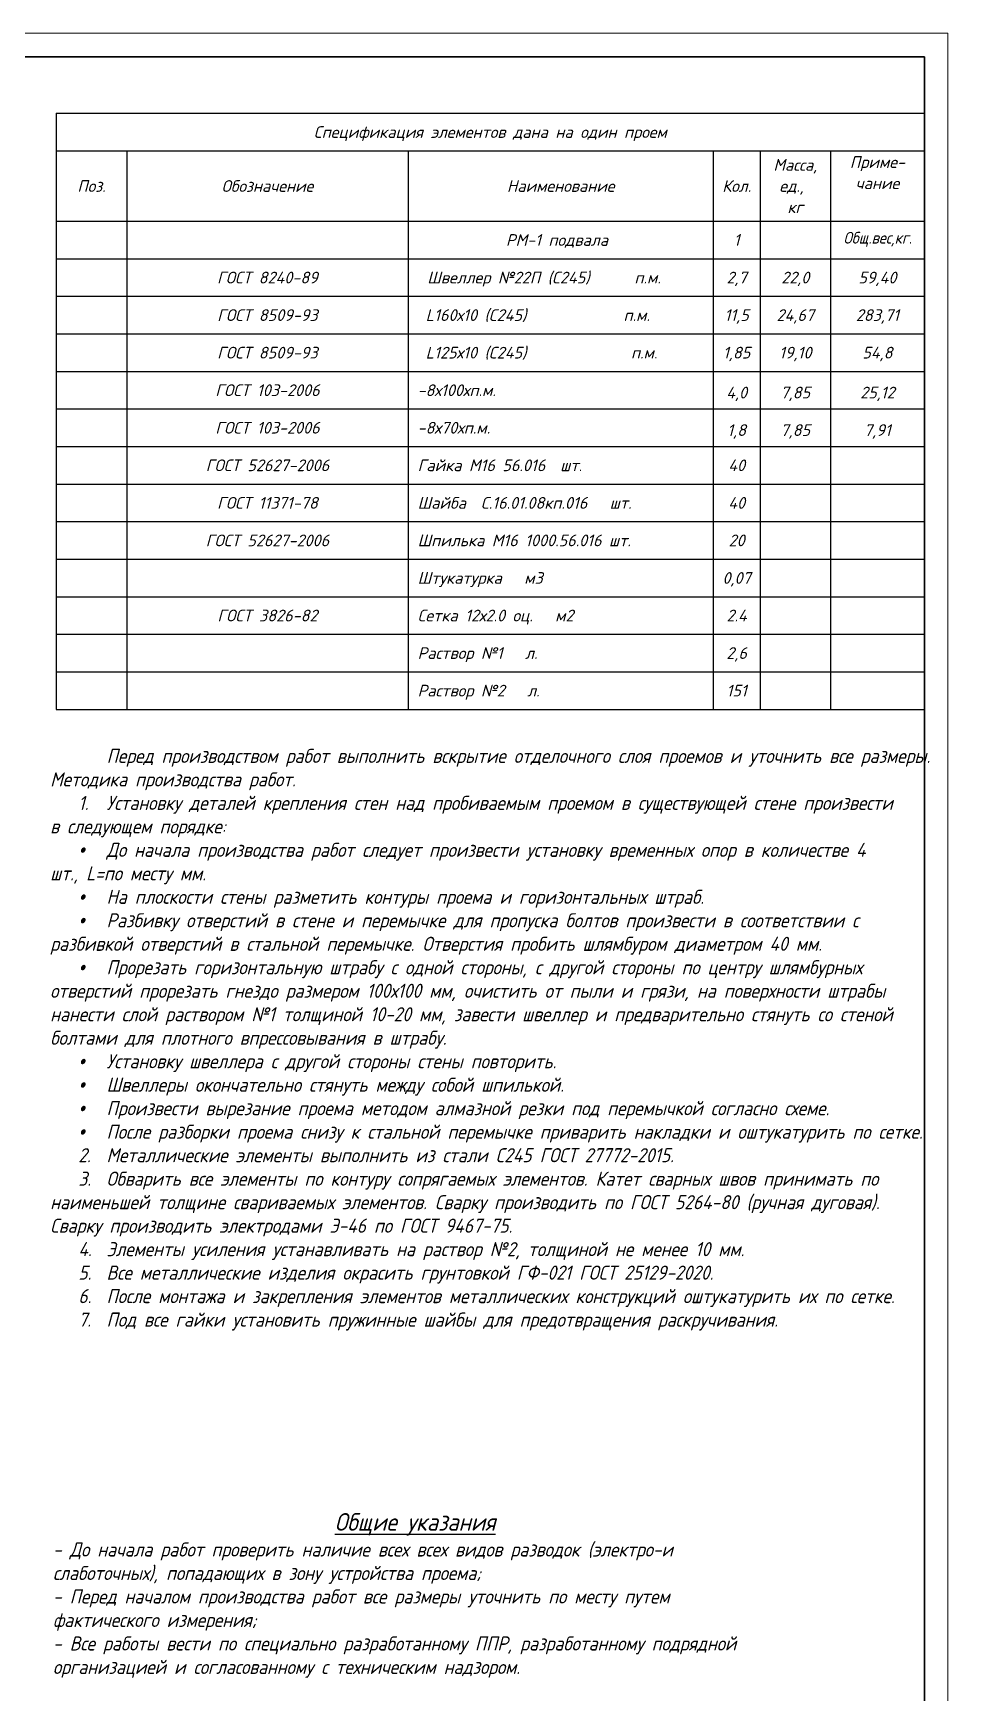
# Model space of a CAD drawing. Header units: millimetres. Extents: x 749182 to 2267578, y 70462 to 311449.
# Drawn here: x 2077928 to 2081824, y 224452 to 231519 of the extents above; entities that cross this region are included whole.
import ezdxf
from ezdxf.enums import TextEntityAlignment as Align

# ---------------------------------------------------------------- set-up
doc = ezdxf.new("R2010")
doc.units = ezdxf.units.MM
doc.layers.add('Текст', color=7, linetype='Continuous')
doc.styles.add('GOST', font='', dxfattribs={"width": 0.8, "oblique": 10})
doc.styles.add('GOST 2.304_new', font='isocpeur.ttf', dxfattribs={"width": 0.9, "oblique": 15})
doc.styles.add('М2', font='isocpeui.ttf')
doc.styles.get('GOST').set_extended_font_data('GOST type A')

# ---------------------------------------------------------------- blocks, each defined once
blk = doc.blocks.new('*U713')
at = {"color": 44, "lineweight": 20, "ltscale": 10}
for p, q in [((594, 420), (0, 420)), ((594, 0), (594, 420))]:
    blk.add_line(p, q, dxfattribs=at)
at = {"color": 137, "lineweight": 35, "ltscale": 10}
for p, q in [((589, 415), (20, 415)), ((589, 5), (589, 415))]:
    blk.add_line(p, q, dxfattribs=at)
at = {"color": 44, "lineweight": 13, "style": 'GOST', "oblique": 10, "width": 0.8}
for tag in ['ФОРМАТВЕРТ', 'ФОРМАТГОРИЗ']:
    blk.add_attdef(tag, (542.98, 1.6), '', height=2, dxfattribs=at)

msp = doc.modelspace()

# ---------------------------------------------------------------- linework, layer by layer
at = {"layer": 'Текст', "linetype": 'Continuous', "ltscale": 20}
for p, q in [((2078026.6249, 231177.5477), (2081724.3124, 231177.5477)), ((2078026.6249, 231177.5477), (2078026.6249, 228639.1352)), ((2081724.3124, 231177.5477), (2081724.3124, 228799.0352)), ((2078026.6249, 231017.6477), (2081724.3124, 231017.6477)), ((2078326.4374, 231017.6477), (2078326.4374, 228639.1352)), ((2079525.6874, 231017.6477), (2079525.6874, 228639.1352)), ((2080824.8749, 231017.6477), (2080824.8749, 228639.1352)), ((2081024.7499, 231017.6477), (2081024.7499, 228639.1352)), ((2081324.5624, 231017.6477), (2081324.5624, 228639.1352)), ((2078026.6249, 228799.0352), (2081724.3124, 228799.0352)), ((2078026.6249, 228799.0352), (2081724.3124, 228799.0352)), ((2078026.6249, 228639.1352), (2081724.3124, 228639.1352)), ((2078026.6249, 228639.1352), (2081724.3124, 228639.1352))]:
    msp.add_line(p, q, dxfattribs=at)
at = {"layer": 'Текст', "linetype": 'Continuous', "ltscale": 100}
for p, q in [((2078026.6249, 230717.8352), (2081724.3124, 230717.8352)), ((2078026.6249, 230557.9352), (2081724.3124, 230557.9352)), ((2078026.6249, 230398.0352), (2081724.3124, 230398.0352)), ((2078026.6249, 230238.1352), (2081724.3124, 230238.1352)), ((2078026.6249, 230078.2352), (2081724.3124, 230078.2352)), ((2078026.6249, 229918.3352), (2081724.3124, 229918.3352)), ((2078026.6249, 229918.3352), (2081724.3124, 229918.3352)), ((2078026.6249, 229758.4352), (2081724.3124, 229758.4352)), ((2078026.6249, 229598.5352), (2081724.3124, 229598.5352)), ((2078026.6249, 229438.6352), (2081724.3124, 229438.6352)), ((2078026.6249, 229278.7352), (2081724.3124, 229278.7352)), ((2078026.6249, 229118.8352), (2081724.3124, 229118.8352)), ((2078026.6249, 228958.9352), (2081724.3124, 228958.9352))]:
    msp.add_line(p, q, dxfattribs=at)

# ---------------------------------------------------------------- block references
at = {"xscale": 20, "yscale": 20, "zscale": 20}
msp.add_blockref('*U713', (2069944.3124, 223118.5483), dxfattribs=at)

# ---------------------------------------------------------------- texts
at = {"layer": 'Текст', "linetype": 'Continuous', "ltscale": 100, "style": 'М2'}
for s, height, p in [('Спецификация элементов дана на один проем', 49.96875, (2079875.4686, 231097.5977)), ('Масса,', 49.96875, (2081174.6561, 230957.6852)), ('Приме-', 49.96875, (2081524.4374, 230969.6995)), ('Поз.', 49.96875, (2078176.5311, 230867.7415)), ('Обозначение', 49.96875, (2078926.0624, 230867.7415)), ('Наименование', 49.96875, (2080175.2811, 230867.7415)), ('Кол.', 49.96875, (2080924.8124, 230867.7415)), ('чание', 49.96875, (2081524.4374, 230879.7558)), ('ед., ', 49.96875, (2081174.6561, 230867.7415)), ('кг', 49.96875, (2081174.6561, 230777.7977)), ('РМ-1 подвала ', 49.96875, (2080175.2811, 230637.8852)), ('1', 49.9688, (2080924.8124, 230638.1518)), ('ГОСТ 8240-89', 49.96875, (2078926.0624, 230477.9852)), ('2,7', 49.96875, (2080924.8124, 230477.9852)), ('22,0', 49.96875, (2081174.6561, 230477.9852)), ('59,40', 49.96875, (2081524.4374, 230477.9852)), ('ГОСТ 8509-93', 49.96875, (2078926.0624, 230318.0852)), ('11,5', 49.96875, (2080924.8124, 230318.0852)), ('24,67', 49.96875, (2081174.6561, 230318.0852)), ('283,71', 49.96875, (2081524.4374, 230318.0852)), ('ГОСТ 8509-93', 49.96875, (2078926.0624, 230158.1852)), ('1,85', 49.96875, (2080924.8124, 230158.1852)), ('19,10', 49.96875, (2081174.6561, 230158.1852)), ('54,8', 49.96875, (2081524.4374, 230158.1852)), ('ГОСТ 103-2006', 49.96875, (2078926.0624, 229998.2852)), ('4,0', 49.96875, (2080924.8124, 229988.2915)), ('7,85', 49.96875, (2081174.6561, 229988.2915)), ('25,12', 49.96875, (2081524.4374, 229988.2915)), ('ГОСТ 103-2006', 49.96875, (2078926.0624, 229838.3852)), ('1,8', 49.96875, (2080924.8124, 229828.3915)), ('7,85', 49.96875, (2081174.6561, 229828.3915)), ('7,91', 49.96875, (2081524.4374, 229828.3915)), ('ГОСТ 52627-2006', 49.96875, (2078926.0624, 229678.4852)), ('40', 49.96875, (2080924.8124, 229678.4852)), ('ГОСТ 11371-78', 49.96875, (2078926.0624, 229518.5852)), ('40', 49.96875, (2080924.8124, 229518.5852)), ('ГОСТ 52627-2006', 49.96875, (2078926.0624, 229358.6852)), ('20', 49.96875, (2080924.8124, 229358.6852)), ('0,07', 49.96875, (2080924.8124, 229198.7852)), ('ГОСТ 3826-82', 49.96875, (2078926.0624, 229038.8852)), ('2.4', 49.96875, (2080924.8124, 229038.8852)), ('2,6', 49.96875, (2080924.8124, 228878.9852)), ('151', 49.96875, (2080924.8124, 228719.0852))]:
    msp.add_text(s, height=height, dxfattribs=at).set_placement(p, align=Align.MIDDLE_CENTER)
for s, p in [('Швеллер №22П (С245)      п.м.', (2079606.8362, 230477.9852)), ('L160х10 (С245)             п.м.', (2079600.0659, 230318.0852)), ('L125х10 (С245)              п.м.', (2079600.0659, 230158.1852)), ('-8х100хп.м. ', (2079565.6624, 229998.2852)), ('-8х70хп.м. ', (2079565.6624, 229838.3852)), ('Гайка М16 56.016  шт.', (2079565.6624, 229678.4852)), ('Шайба  С.16.01.08кп.016   шт.', (2079565.6624, 229518.5852)), ('Шпилька М16 1000.56.016 шт.', (2079565.6624, 229358.6852)), ('Штукатурка   м3', (2079565.6624, 229198.7852)), ('Сетка 12х2.0 оц.   м2', (2079565.6624, 229038.8852)), ('Раствор №1   л.', (2079565.6624, 228878.9852)), ('Раствор №2   л.', (2079565.6624, 228719.0852))]:
    msp.add_text(s, height=49.96875, dxfattribs=at).set_placement(p, align=Align.MIDDLE_LEFT)
at = {"layer": 'Текст', "linetype": 'Continuous', "ltscale": 100, "insert": (2081525.5195, 230640.6907), "char_height": 49.96875, "width": 345.651972, "attachment_point": 5, "style": 'GOST 2.304_new'}
msp.add_mtext('{\\W0.9;Общ.вес,кг.}', dxfattribs=at)
at = {"layer": 'Текст', "ltscale": 20, "char_height": 60, "attachment_point": 1, "style": 'GOST 2.304_new'}
for s, width, gutter_width, heights, insert in [('       Перед производством работ выполнить вскрытие отделочного слоя проемов и уточнить все размеры. \\PМетодика производства работ.\\P\\pi120;1.^IУстановку деталей крепления стен над пробиваемым проемом в существующей стене произвести в следующем порядке: \\P{\\fSymbol|b0|i1|c2|p18;·^I}До начала производства работ следует произвести установку временных опор в количестве 4 шт., L=по месту мм. \\P{\\fSymbol|b0|i1|c2|p18;·^I}На плоскости стены разметить контуры проема и горизонтальных штраб. \\P{\\fSymbol|b0|i1|c2|p18;·^I}Разбивку отверстий в стене и перемычке для пропуска болтов произвести в соответствии с разбивкой отверстий в стальной перемычке. Отверстия пробить шлямбуром диаметром 40 мм. \\P{\\fSymbol|b0|i1|c2|p18;·^I}Прорезать горизонтальную штрабу с одной стороны, с другой стороны по центру шлямбурных отверстий прорезать гнездо размером 100х100 мм, очистить от пыли и грязи, на поверхности штрабы нанести слой раствором №1 толщиной 10-20 мм, завести швеллер и предварительно стянуть со стеной болтами для плотного впрессовывания в штрабу. \\P{\\fSymbol|b0|i1|c2|p18;·^I}Установку швеллера с другой стороны стены повторить. \\P{\\fSymbol|b0|i1|c2|p18;·^I}Швеллеры окончательно стянуть между собой шпилькой. \\P{\\fSymbol|b0|i1|c2|p18;·^I}Произвести вырезание проема методом алмазной резки под перемычкой согласно схеме. \\P{\\fSymbol|b0|i1|c2|p18;·^I}После разборки проема снизу к стальной перемычке приварить накладки и оштукатурить по сетке. \\P2.^IМеталлические элементы выполнить из стали С245 ГОСТ 27772-2015. \\P3.^IОбварить все элементы по контуру сопрягаемых элементов. Катет сварных швов принимать по наименьшей толщине свариваемых элементов. Сварку производить по ГОСТ 5264-80 (ручная дуговая). Сварку производить электродами Э-46 по ГОСТ 9467-75.\\P4.^IЭлементы усиления устанавливать на раствор №2, толщиной не менее 10 мм. \\P5.^IВсе металлические изделия окрасить грунтовкой ГФ-021 ГОСТ 25129-2020. \\P6.^IПосле монтажа и закрепления элементов металлических конструкций оштукатурить их по сетке.\\P7.^IПод все гайки установить пружинные шайбы для предотвращения раскручивания. ', 3584.340827, 1500, [4759.4016], (2078000.536, 228471.1076)), ('^I^I^I^I^I{\\H1.25x;\\LОбщие указания\\P}- До начала работ проверить наличие всех всех видов разводок (электро-и слаботочных), попадающих в зону устройства проема;\\P- Перед началом производства работ все размеры уточнить по месту путем фактического измерения;\\P- Все работы вести по специально разработанному ППР, разработанному подрядной организацией и согласованному с техническим надзором.', 2903.174826, 125, [0], (2078012.4516, 225216.7438))]:
    msp.add_mtext_dynamic_manual_height_columns(s, width=width, gutter_width=gutter_width, heights=heights, dxfattribs=dict(at, insert=insert))

doc.saveas('drawing.dxf')
